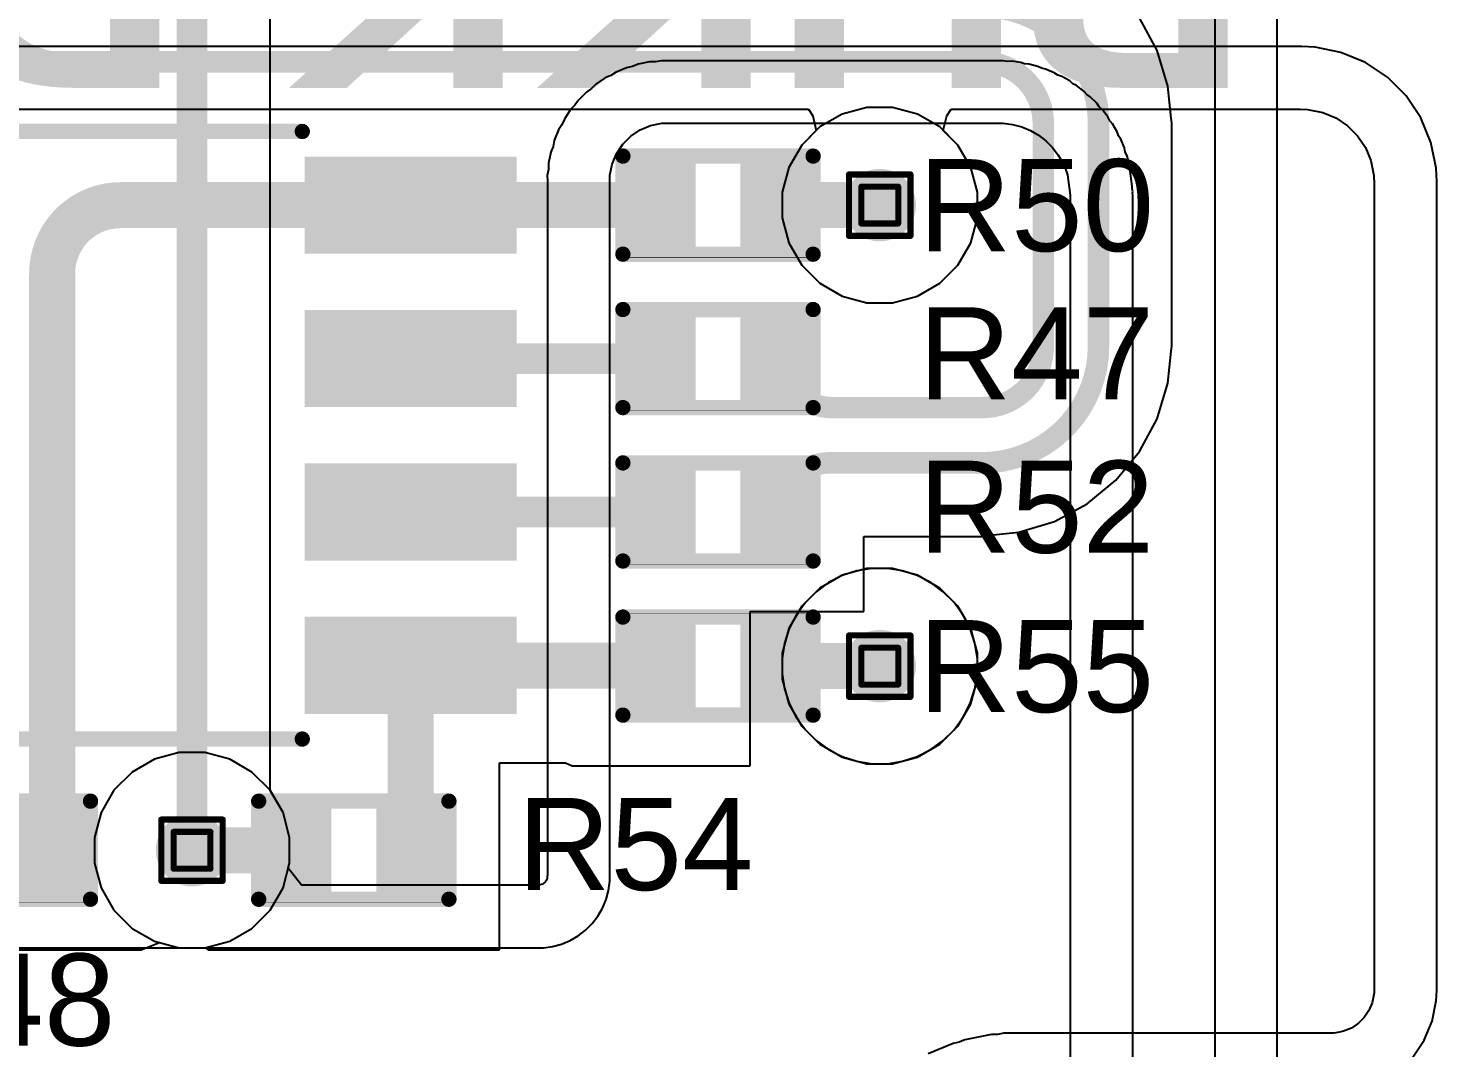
# Model space of a CAD drawing. Header units: inches. Extents: x -5 to 230, y -4 to 159.
# Drawn here: x 71.12 to 82.78, y 57.37 to 65.81 of the extents above; entities that cross this region are included whole.
import ezdxf

# ---------------------------------------------------------------- set-up
doc = ezdxf.new("R2010")
doc.units = ezdxf.units.IN
for name, color, linetype in [('Bottom Layer', 5, 'Continuous'), ('Drill Drawing', 1, 'Continuous'), ('Layer 1', 16, 'Continuous'), ('Layer 2', 76, 'Continuous'), ('Top Layer', 1, 'Continuous'), ('Top Overlay', 2, 'Continuous'), ('Top Paste', 8, 'Continuous'), ('Top Solder', 216, 'Continuous'), ('Via Holes', 16, 'Continuous')]:
    doc.layers.add(name, color=color, linetype=linetype)
doc.styles.add('Arial', font='', dxfattribs={"height": 0.2})
doc.styles.add('Arial Black_Bold', font='', dxfattribs={"height": 0.2})
doc.styles.get('Arial').set_extended_font_data('Arial')
doc.styles.get('Arial Black_Bold').set_extended_font_data('Arial Black', bold=True)

# ---------------------------------------------------------------- blocks, each defined once
blk = doc.blocks.new('SOIC_8_0_154___3_90___W______69')
at = {"layer": 'Top Layer'}
for points in [[(-3.475, 1.605), (-3.475, 2.205), (-1.925, 2.205), (-1.925, 1.605)], [(1.925, 1.605), (1.925, 2.205), (3.475, 2.205), (3.475, 1.605)], [(-3.475, 0.335), (-3.475, 0.935), (-1.925, 0.935), (-1.925, 0.335)], [(1.925, 0.335), (1.925, 0.935), (3.475, 0.935), (3.475, 0.335)], [(-3.475, -0.935), (-3.475, -0.335), (-1.925, -0.335), (-1.925, -0.935)], [(1.925, -0.935), (1.925, -0.335), (3.475, -0.335), (3.475, -0.935)], [(-3.475, -2.205), (-3.475, -1.605), (-1.925, -1.605), (-1.925, -2.205)], [(1.925, -2.205), (1.925, -1.605), (3.475, -1.605), (3.475, -2.205)]]:
    blk.add_hatch(color=1, dxfattribs=at).paths.add_polyline_path(points)
at = {"layer": 'Top Overlay'}
blk.add_hatch(color=2, dxfattribs=at).paths.add_polyline_path([(-1.838, 1.626), (-1.483, 1.626), (-1.483, 2.21), (-1.838, 2.21)])
at = {"layer": 'Top Paste'}
for points in [[(-3.475, 1.605), (-3.475, 2.205), (-1.925, 2.205), (-1.925, 1.605)], [(1.925, 1.605), (1.925, 2.205), (3.475, 2.205), (3.475, 1.605)], [(-3.475, 0.335), (-3.475, 0.935), (-1.925, 0.935), (-1.925, 0.335)], [(1.925, 0.335), (1.925, 0.935), (3.475, 0.935), (3.475, 0.335)], [(-3.475, -0.935), (-3.475, -0.335), (-1.925, -0.335), (-1.925, -0.935)], [(1.925, -0.935), (1.925, -0.335), (3.475, -0.335), (3.475, -0.935)], [(-3.475, -2.205), (-3.475, -1.605), (-1.925, -1.605), (-1.925, -2.205)], [(1.925, -2.205), (1.925, -1.605), (3.475, -1.605), (3.475, -2.205)]]:
    blk.add_hatch(color=8, dxfattribs=at).paths.add_polyline_path(points)
at = {"layer": 'Top Solder'}
for points in [[(-3.577, 1.503), (-3.577, 2.307), (-1.823, 2.307), (-1.823, 1.503)], [(1.823, 1.503), (1.823, 2.307), (3.577, 2.307), (3.577, 1.503)], [(-3.577, 0.233), (-3.577, 1.037), (-1.823, 1.037), (-1.823, 0.233)], [(1.823, 0.233), (1.823, 1.037), (3.577, 1.037), (3.577, 0.233)], [(-3.577, -1.037), (-3.577, -0.233), (-1.823, -0.233), (-1.823, -1.037)], [(1.823, -1.037), (1.823, -0.233), (3.577, -0.233), (3.577, -1.037)], [(-3.577, -2.307), (-3.577, -1.503), (-1.823, -1.503), (-1.823, -2.307)], [(1.823, -2.307), (1.823, -1.503), (3.577, -1.503), (3.577, -2.307)]]:
    blk.add_hatch(color=216, dxfattribs=at).paths.add_polyline_path(points)
at = {"layer": 'Top Overlay', "const_width": 0.127}
for points in [[(-1.829, 2.515), (1.803, 2.515)], [(-3.794, 1.803), (-3.794, 2.057)], [(-3.794, 2.057), (-3.667, 1.93)], [(-3.794, 1.803), (-3.667, 1.93)], [(-1.829, -2.515), (1.803, -2.515)]]:
    blk.add_lwpolyline(points, dxfattribs=at)
at = {"layer": 'Top Overlay', "const_width": 0.0635}
for points in [[(-1.861, 2.515, 1), (-1.797, 2.515, 1)], [(1.772, 2.515, 1), (1.835, 2.515, 1)], [(-3.826, 2.057, 1), (-3.762, 2.057, 1)], [(-3.826, 2.057, 1), (-3.762, 2.057, 1)], [(-3.699, 1.93, 1), (-3.635, 1.93, 1)], [(-3.699, 1.93, 1), (-3.635, 1.93, 1)], [(-3.826, 1.803, 1), (-3.762, 1.803, 1)], [(-3.826, 1.803, 1), (-3.762, 1.803, 1)], [(-1.861, -2.515, 1), (-1.797, -2.515, 1)], [(1.772, -2.515, 1), (1.835, -2.515, 1)]]:
    blk.add_lwpolyline(points, format="xyb", close=True, dxfattribs=at)
blk = doc.blocks.new('R___0402_125')
at = {"layer": 'Top Layer'}
for points in [[(-0.699, -0.318), (-0.699, 0.318), (-0.241, 0.318), (-0.241, -0.318)], [(0.241, -0.318), (0.241, 0.318), (0.699, 0.318), (0.699, -0.318)]]:
    blk.add_hatch(color=1, dxfattribs=at).paths.add_polyline_path(points)
at = {"layer": 'Top Paste'}
for points in [[(-0.699, -0.318), (-0.699, 0.318), (-0.241, 0.318), (-0.241, -0.318)], [(0.241, -0.318), (0.241, 0.318), (0.699, 0.318), (0.699, -0.318)]]:
    blk.add_hatch(color=8, dxfattribs=at).paths.add_polyline_path(points)
at = {"layer": 'Top Solder'}
for points in [[(-0.754, -0.373), (-0.754, 0.373), (-0.186, 0.373), (-0.186, -0.373)], [(0.186, -0.373), (0.186, 0.373), (0.754, 0.373), (0.754, -0.373)]]:
    blk.add_hatch(color=216, dxfattribs=at).paths.add_polyline_path(points)
at = {"layer": 'Top Overlay'}
for points, const_width in [([(0.787, 0.406), (-0.787, 0.406)], 0.127), ([(-0.787, 0.406), (-0.787, -0.406)], 0.127), ([(0.787, 0.406), (0.787, -0.406)], 0.127), ([(0.787, -0.406), (-0.787, -0.406)], 0.127), ([(0.813, -0.432), (-0.813, -0.432)], 0.00323)]:
    blk.add_lwpolyline(points, dxfattribs=dict(at, const_width=const_width))
for points, const_width in [([(-0.819, 0.406, 1), (-0.756, 0.406, 1)], 0.0635), ([(-0.819, 0.406, 1), (-0.756, 0.406, 1)], 0.0635), ([(0.756, 0.406, 1), (0.819, 0.406, 1)], 0.0635), ([(0.756, 0.406, 1), (0.819, 0.406, 1)], 0.0635), ([(-0.819, -0.406, 1), (-0.756, -0.406, 1)], 0.0635), ([(-0.819, -0.406, 1), (-0.756, -0.406, 1)], 0.0635), ([(0.756, -0.406, 1), (0.819, -0.406, 1)], 0.0635), ([(0.756, -0.406, 1), (0.819, -0.406, 1)], 0.0635), ([(-0.814, -0.432, 1), (-0.812, -0.432, 1)], 0.00161), ([(0.812, -0.432, 1), (0.814, -0.432, 1)], 0.00161)]:
    blk.add_lwpolyline(points, format="xyb", close=True, dxfattribs=dict(at, const_width=const_width))
blk = doc.blocks.new('R___0402_126')
at = {"layer": 'Top Layer'}
for points in [[(-0.699, -0.318), (-0.699, 0.318), (-0.241, 0.318), (-0.241, -0.318)], [(0.241, -0.318), (0.241, 0.318), (0.699, 0.318), (0.699, -0.318)]]:
    blk.add_hatch(color=1, dxfattribs=at).paths.add_polyline_path(points)
at = {"layer": 'Top Paste'}
for points in [[(-0.699, -0.318), (-0.699, 0.318), (-0.241, 0.318), (-0.241, -0.318)], [(0.241, -0.318), (0.241, 0.318), (0.699, 0.318), (0.699, -0.318)]]:
    blk.add_hatch(color=8, dxfattribs=at).paths.add_polyline_path(points)
at = {"layer": 'Top Solder'}
for points in [[(-0.754, -0.373), (-0.754, 0.373), (-0.186, 0.373), (-0.186, -0.373)], [(0.186, -0.373), (0.186, 0.373), (0.754, 0.373), (0.754, -0.373)]]:
    blk.add_hatch(color=216, dxfattribs=at).paths.add_polyline_path(points)
at = {"layer": 'Top Overlay'}
for points, const_width in [([(-0.787, 0.406), (0.787, 0.406)], 0.127), ([(-0.787, -0.406), (-0.787, 0.406)], 0.127), ([(0.787, -0.406), (0.787, 0.406)], 0.127), ([(-0.787, -0.406), (0.787, -0.406)], 0.127), ([(-0.813, -0.432), (0.813, -0.432)], 0.00323)]:
    blk.add_lwpolyline(points, dxfattribs=dict(at, const_width=const_width))
for points, const_width in [([(-0.819, 0.406, 1), (-0.756, 0.406, 1)], 0.0635), ([(-0.819, 0.406, 1), (-0.756, 0.406, 1)], 0.0635), ([(0.756, 0.406, 1), (0.819, 0.406, 1)], 0.0635), ([(0.756, 0.406, 1), (0.819, 0.406, 1)], 0.0635), ([(-0.819, -0.406, 1), (-0.756, -0.406, 1)], 0.0635), ([(-0.819, -0.406, 1), (-0.756, -0.406, 1)], 0.0635), ([(0.756, -0.406, 1), (0.819, -0.406, 1)], 0.0635), ([(0.756, -0.406, 1), (0.819, -0.406, 1)], 0.0635), ([(-0.814, -0.432, 1), (-0.812, -0.432, 1)], 0.00161), ([(0.812, -0.432, 1), (0.814, -0.432, 1)], 0.00161)]:
    blk.add_lwpolyline(points, format="xyb", close=True, dxfattribs=dict(at, const_width=const_width))
blk = doc.blocks.new('R___0402_128')
at = {"layer": 'Top Layer'}
for points in [[(-0.699, -0.318), (-0.699, 0.318), (-0.241, 0.318), (-0.241, -0.318)], [(0.241, -0.318), (0.241, 0.318), (0.699, 0.318), (0.699, -0.318)]]:
    blk.add_hatch(color=1, dxfattribs=at).paths.add_polyline_path(points)
at = {"layer": 'Top Paste'}
for points in [[(-0.699, -0.318), (-0.699, 0.318), (-0.241, 0.318), (-0.241, -0.318)], [(0.241, -0.318), (0.241, 0.318), (0.699, 0.318), (0.699, -0.318)]]:
    blk.add_hatch(color=8, dxfattribs=at).paths.add_polyline_path(points)
at = {"layer": 'Top Solder'}
for points in [[(-0.754, -0.373), (-0.754, 0.373), (-0.186, 0.373), (-0.186, -0.373)], [(0.186, -0.373), (0.186, 0.373), (0.754, 0.373), (0.754, -0.373)]]:
    blk.add_hatch(color=216, dxfattribs=at).paths.add_polyline_path(points)
at = {"layer": 'Top Overlay'}
for points, const_width in [([(-0.787, 0.406), (0.787, 0.406)], 0.127), ([(-0.787, -0.406), (-0.787, 0.406)], 0.127), ([(0.787, -0.406), (0.787, 0.406)], 0.127), ([(-0.787, -0.406), (0.787, -0.406)], 0.127), ([(-0.813, -0.432), (0.813, -0.432)], 0.00323)]:
    blk.add_lwpolyline(points, dxfattribs=dict(at, const_width=const_width))
for points, const_width in [([(-0.819, 0.406, 1), (-0.756, 0.406, 1)], 0.0635), ([(-0.819, 0.406, 1), (-0.756, 0.406, 1)], 0.0635), ([(0.756, 0.406, 1), (0.819, 0.406, 1)], 0.0635), ([(0.756, 0.406, 1), (0.819, 0.406, 1)], 0.0635), ([(-0.819, -0.406, 1), (-0.756, -0.406, 1)], 0.0635), ([(-0.819, -0.406, 1), (-0.756, -0.406, 1)], 0.0635), ([(0.756, -0.406, 1), (0.819, -0.406, 1)], 0.0635), ([(0.756, -0.406, 1), (0.819, -0.406, 1)], 0.0635), ([(-0.814, -0.432, 1), (-0.812, -0.432, 1)], 0.00161), ([(0.812, -0.432, 1), (0.814, -0.432, 1)], 0.00161)]:
    blk.add_lwpolyline(points, format="xyb", close=True, dxfattribs=dict(at, const_width=const_width))
blk = doc.blocks.new('R___0402_130')
at = {"layer": 'Top Layer'}
for points in [[(-0.699, -0.318), (-0.699, 0.318), (-0.241, 0.318), (-0.241, -0.318)], [(0.241, -0.318), (0.241, 0.318), (0.699, 0.318), (0.699, -0.318)]]:
    blk.add_hatch(color=1, dxfattribs=at).paths.add_polyline_path(points)
at = {"layer": 'Top Paste'}
for points in [[(-0.699, -0.318), (-0.699, 0.318), (-0.241, 0.318), (-0.241, -0.318)], [(0.241, -0.318), (0.241, 0.318), (0.699, 0.318), (0.699, -0.318)]]:
    blk.add_hatch(color=8, dxfattribs=at).paths.add_polyline_path(points)
at = {"layer": 'Top Solder'}
for points in [[(-0.754, -0.373), (-0.754, 0.373), (-0.186, 0.373), (-0.186, -0.373)], [(0.186, -0.373), (0.186, 0.373), (0.754, 0.373), (0.754, -0.373)]]:
    blk.add_hatch(color=216, dxfattribs=at).paths.add_polyline_path(points)
at = {"layer": 'Top Overlay'}
for points, const_width in [([(-0.787, 0.406), (0.787, 0.406)], 0.127), ([(-0.787, -0.406), (-0.787, 0.406)], 0.127), ([(0.787, -0.406), (0.787, 0.406)], 0.127), ([(-0.787, -0.406), (0.787, -0.406)], 0.127), ([(-0.813, -0.432), (0.813, -0.432)], 0.00323)]:
    blk.add_lwpolyline(points, dxfattribs=dict(at, const_width=const_width))
for points, const_width in [([(-0.819, 0.406, 1), (-0.756, 0.406, 1)], 0.0635), ([(-0.819, 0.406, 1), (-0.756, 0.406, 1)], 0.0635), ([(0.756, 0.406, 1), (0.819, 0.406, 1)], 0.0635), ([(0.756, 0.406, 1), (0.819, 0.406, 1)], 0.0635), ([(-0.819, -0.406, 1), (-0.756, -0.406, 1)], 0.0635), ([(-0.819, -0.406, 1), (-0.756, -0.406, 1)], 0.0635), ([(0.756, -0.406, 1), (0.819, -0.406, 1)], 0.0635), ([(0.756, -0.406, 1), (0.819, -0.406, 1)], 0.0635), ([(-0.814, -0.432, 1), (-0.812, -0.432, 1)], 0.00161), ([(0.812, -0.432, 1), (0.814, -0.432, 1)], 0.00161)]:
    blk.add_lwpolyline(points, format="xyb", close=True, dxfattribs=dict(at, const_width=const_width))
blk = doc.blocks.new('R___0402_132')
at = {"layer": 'Top Layer'}
for points in [[(-0.699, -0.318), (-0.699, 0.318), (-0.241, 0.318), (-0.241, -0.318)], [(0.241, -0.318), (0.241, 0.318), (0.699, 0.318), (0.699, -0.318)]]:
    blk.add_hatch(color=1, dxfattribs=at).paths.add_polyline_path(points)
at = {"layer": 'Top Paste'}
for points in [[(-0.699, -0.318), (-0.699, 0.318), (-0.241, 0.318), (-0.241, -0.318)], [(0.241, -0.318), (0.241, 0.318), (0.699, 0.318), (0.699, -0.318)]]:
    blk.add_hatch(color=8, dxfattribs=at).paths.add_polyline_path(points)
at = {"layer": 'Top Solder'}
for points in [[(-0.754, -0.373), (-0.754, 0.373), (-0.186, 0.373), (-0.186, -0.373)], [(0.186, -0.373), (0.186, 0.373), (0.754, 0.373), (0.754, -0.373)]]:
    blk.add_hatch(color=216, dxfattribs=at).paths.add_polyline_path(points)
at = {"layer": 'Top Overlay'}
for points, const_width in [([(-0.787, 0.406), (0.787, 0.406)], 0.127), ([(-0.787, -0.406), (-0.787, 0.406)], 0.127), ([(0.787, -0.406), (0.787, 0.406)], 0.127), ([(-0.787, -0.406), (0.787, -0.406)], 0.127), ([(-0.813, -0.432), (0.813, -0.432)], 0.00323)]:
    blk.add_lwpolyline(points, dxfattribs=dict(at, const_width=const_width))
for points, const_width in [([(-0.819, 0.406, 1), (-0.756, 0.406, 1)], 0.0635), ([(-0.819, 0.406, 1), (-0.756, 0.406, 1)], 0.0635), ([(0.756, 0.406, 1), (0.819, 0.406, 1)], 0.0635), ([(0.756, 0.406, 1), (0.819, 0.406, 1)], 0.0635), ([(-0.819, -0.406, 1), (-0.756, -0.406, 1)], 0.0635), ([(-0.819, -0.406, 1), (-0.756, -0.406, 1)], 0.0635), ([(0.756, -0.406, 1), (0.819, -0.406, 1)], 0.0635), ([(0.756, -0.406, 1), (0.819, -0.406, 1)], 0.0635), ([(-0.814, -0.432, 1), (-0.812, -0.432, 1)], 0.00161), ([(0.812, -0.432, 1), (0.814, -0.432, 1)], 0.00161)]:
    blk.add_lwpolyline(points, format="xyb", close=True, dxfattribs=dict(at, const_width=const_width))
blk = doc.blocks.new('R___0402_133')
at = {"layer": 'Top Layer'}
for points in [[(-0.699, -0.318), (-0.699, 0.318), (-0.241, 0.318), (-0.241, -0.318)], [(0.241, -0.318), (0.241, 0.318), (0.699, 0.318), (0.699, -0.318)]]:
    blk.add_hatch(color=1, dxfattribs=at).paths.add_polyline_path(points)
at = {"layer": 'Top Paste'}
for points in [[(-0.699, -0.318), (-0.699, 0.318), (-0.241, 0.318), (-0.241, -0.318)], [(0.241, -0.318), (0.241, 0.318), (0.699, 0.318), (0.699, -0.318)]]:
    blk.add_hatch(color=8, dxfattribs=at).paths.add_polyline_path(points)
at = {"layer": 'Top Solder'}
for points in [[(-0.754, -0.373), (-0.754, 0.373), (-0.186, 0.373), (-0.186, -0.373)], [(0.186, -0.373), (0.186, 0.373), (0.754, 0.373), (0.754, -0.373)]]:
    blk.add_hatch(color=216, dxfattribs=at).paths.add_polyline_path(points)
at = {"layer": 'Top Overlay'}
for points, const_width in [([(-0.787, 0.406), (0.787, 0.406)], 0.127), ([(-0.787, -0.406), (-0.787, 0.406)], 0.127), ([(0.787, -0.406), (0.787, 0.406)], 0.127), ([(-0.787, -0.406), (0.787, -0.406)], 0.127), ([(-0.813, -0.432), (0.813, -0.432)], 0.00323)]:
    blk.add_lwpolyline(points, dxfattribs=dict(at, const_width=const_width))
for points, const_width in [([(-0.819, 0.406, 1), (-0.756, 0.406, 1)], 0.0635), ([(-0.819, 0.406, 1), (-0.756, 0.406, 1)], 0.0635), ([(0.756, 0.406, 1), (0.819, 0.406, 1)], 0.0635), ([(0.756, 0.406, 1), (0.819, 0.406, 1)], 0.0635), ([(-0.819, -0.406, 1), (-0.756, -0.406, 1)], 0.0635), ([(-0.819, -0.406, 1), (-0.756, -0.406, 1)], 0.0635), ([(0.756, -0.406, 1), (0.819, -0.406, 1)], 0.0635), ([(0.756, -0.406, 1), (0.819, -0.406, 1)], 0.0635), ([(-0.814, -0.432, 1), (-0.812, -0.432, 1)], 0.00161), ([(0.812, -0.432, 1), (0.814, -0.432, 1)], 0.00161)]:
    blk.add_lwpolyline(points, format="xyb", close=True, dxfattribs=dict(at, const_width=const_width))

msp = doc.modelspace()

# ---------------------------------------------------------------- hatches: boundary and pattern name
at = {"layer": 'Bottom Layer'}
h = msp.add_hatch(color=5, dxfattribs=at)
edge = h.paths.add_edge_path()
edge.add_arc((78.167, 64.346), 0.3, 0, 360)
h = msp.add_hatch(color=5, dxfattribs=at)
edge = h.paths.add_edge_path()
edge.add_arc((78.167, 60.53), 0.3, 0, 360)
h = msp.add_hatch(color=5, dxfattribs=at)
edge = h.paths.add_edge_path()
edge.add_arc((72.474, 59.006), 0.3, 0, 360)
at = {"layer": 'Layer 1'}
h = msp.add_hatch(color=16, dxfattribs=at)
edge = h.paths.add_edge_path()
edge.add_arc((78.167, 64.346), 0.3, 0, 360)
h = msp.add_hatch(color=16, dxfattribs=at)
edge = h.paths.add_edge_path()
edge.add_arc((78.167, 60.53), 0.3, 0, 360)
h = msp.add_hatch(color=16, dxfattribs=at)
edge = h.paths.add_edge_path()
edge.add_arc((72.474, 59.006), 0.3, 0, 360)
at = {"layer": 'Layer 2'}
h = msp.add_hatch(color=76, dxfattribs=at)
edge = h.paths.add_edge_path()
edge.add_arc((78.167, 64.346), 0.3, 0, 360)
h = msp.add_hatch(color=76, dxfattribs=at)
edge = h.paths.add_edge_path()
edge.add_arc((78.167, 60.53), 0.3, 0, 360)
h = msp.add_hatch(color=76, dxfattribs=at)
edge = h.paths.add_edge_path()
edge.add_arc((72.474, 59.006), 0.3, 0, 360)
at = {"layer": 'Top Layer'}
h = msp.add_hatch(color=1, dxfattribs=at)
edge = h.paths.add_edge_path()
edge.add_arc((78.167, 64.346), 0.3, 0, 360)
h = msp.add_hatch(color=1, dxfattribs=at)
edge = h.paths.add_edge_path()
edge.add_arc((78.167, 60.53), 0.3, 0, 360)
h = msp.add_hatch(color=1, dxfattribs=at)
edge = h.paths.add_edge_path()
edge.add_arc((72.474, 59.006), 0.3, 0, 360)
at = {"layer": 'Via Holes'}
h = msp.add_hatch(color=7, dxfattribs=at)
edge = h.paths.add_edge_path()
edge.add_arc((78.167, 64.346), 0.15, 0, 360)
h = msp.add_hatch(color=7, dxfattribs=at)
edge = h.paths.add_edge_path()
edge.add_arc((78.167, 60.53), 0.15, 0, 360)
h = msp.add_hatch(color=7, dxfattribs=at)
edge = h.paths.add_edge_path()
edge.add_arc((72.474, 59.006), 0.15, 0, 360)

# ---------------------------------------------------------------- linework, layer by layer
at = {"layer": 'Bottom Layer'}
for p, q in [((73.121, 59.5), (73.121, 66.274)), ((76.361, 65.542), (76.311, 65.532)), ((76.408, 65.542), (76.361, 65.542)), ((76.409, 65.542), (76.408, 65.542)), ((79.15, 65.542), (76.409, 65.542)), ((76.409, 65.542), (76.409, 65.542)), ((79.189, 65.542), (79.15, 65.542)), ((79.223, 65.535), (79.189, 65.542)), ((79.257, 65.538), (79.223, 65.535)), ((79.334, 65.527), (79.257, 65.538)), ((75.984, 65.447), (75.942, 65.419)), ((76.071, 65.483), (75.984, 65.447)), ((76.121, 65.493), (76.071, 65.483)), ((76.168, 65.513), (76.121, 65.493)), ((76.26, 65.532), (76.168, 65.513)), ((76.311, 65.532), (76.26, 65.532)), ((79.366, 65.516), (79.334, 65.527)), ((79.401, 65.514), (79.366, 65.516)), ((79.476, 65.494), (79.401, 65.514)), ((79.506, 65.479), (79.476, 65.494)), ((79.54, 65.472), (79.506, 65.479)), ((79.612, 65.442), (79.54, 65.472)), ((79.64, 65.423), (79.612, 65.442)), ((79.673, 65.412), (79.64, 65.423)), ((75.781, 65.311), (75.738, 65.282)), ((75.817, 65.347), (75.781, 65.311)), ((75.895, 65.399), (75.817, 65.347)), ((75.942, 65.419), (75.895, 65.399)), ((79.74, 65.374), (79.673, 65.412)), ((79.766, 65.351), (79.74, 65.374)), ((79.796, 65.336), (79.766, 65.351)), ((79.858, 65.288), (79.796, 65.336)), ((75.672, 65.216), (75.644, 65.173)), ((75.738, 65.282), (75.672, 65.216)), ((79.881, 65.263), (79.858, 65.288)), ((79.909, 65.244), (79.881, 65.263)), ((79.964, 65.189), (79.909, 65.244)), ((79.983, 65.16), (79.964, 65.189)), ((75.608, 65.137), (75.556, 65.059)), ((75.644, 65.173), (75.608, 65.137)), ((80.009, 65.138), (79.983, 65.16)), ((80.056, 65.076), (80.009, 65.138)), ((80.071, 65.045), (80.056, 65.076)), ((75.508, 64.969), (75.472, 64.882)), ((75.536, 65.011), (75.508, 64.969)), ((75.556, 65.059), (75.536, 65.011)), ((76.105, 64.917), (76.183, 64.969)), ((76.183, 64.969), (76.27, 65.005)), ((76.27, 65.005), (76.362, 65.024)), ((76.362, 65.024), (76.409, 65.024)), ((76.409, 65.024), (76.409, 65.024)), ((76.409, 65.024), (79.15, 65.024)), ((79.15, 65.024), (79.189, 65.024)), ((79.189, 65.024), (79.267, 65.014)), ((79.267, 65.014), (79.342, 64.994)), ((79.342, 64.994), (79.414, 64.964)), ((79.414, 64.964), (79.481, 64.925)), ((80.094, 65.02), (80.071, 65.045)), ((80.133, 64.952), (80.094, 65.02)), ((75.472, 64.882), (75.463, 64.832)), ((75.987, 64.772), (76.039, 64.85)), ((76.039, 64.85), (76.105, 64.917)), ((79.481, 64.925), (79.543, 64.878)), ((79.543, 64.878), (79.598, 64.822)), ((80.144, 64.92), (80.133, 64.952)), ((80.163, 64.891), (80.144, 64.92)), ((80.193, 64.82), (80.163, 64.891)), ((75.443, 64.785), (75.425, 64.693)), ((75.463, 64.832), (75.443, 64.785)), ((75.951, 64.685), (75.987, 64.772)), ((79.598, 64.822), (79.645, 64.761)), ((79.645, 64.761), (79.684, 64.693)), ((80.199, 64.786), (80.193, 64.82)), ((80.214, 64.755), (80.199, 64.786)), ((80.221, 64.73), (80.214, 64.755)), ((80.223, 64.699), (80.221, 64.73)), ((75.425, 64.642), (75.415, 64.592)), ((75.425, 64.693), (75.425, 64.642)), ((75.933, 64.593), (75.951, 64.685)), ((79.684, 64.693), (79.714, 64.621)), ((79.714, 64.621), (79.721, 64.596)), ((80.234, 64.669), (80.223, 64.699)), ((80.257, 64.503), (80.234, 64.669)), ((75.415, 64.592), (75.416, 64.546)), ((75.416, 64.546), (75.416, 58.797)), ((75.933, 64.546), (75.933, 64.593)), ((75.933, 58.788), (75.933, 64.546)), ((79.721, 64.596), (79.744, 64.43)), ((80.256, 64.481), (80.257, 64.503)), ((79.744, 64.43), (79.744, 64.43)), ((79.744, 64.43), (79.744, 64.43)), ((79.744, 64.43), (79.744, 64.43)), ((79.744, 64.43), (79.744, 55.055)), ((80.261, 64.46), (80.256, 64.481)), ((80.259, 64.445), (80.261, 64.46)), ((80.262, 64.43), (80.259, 64.445)), ((80.261, 64.46), (80.261, 64.46)), ((80.262, 55.776), (80.262, 64.43)), ((77.857, 61.279), (77.744, 61.221)), ((77.978, 61.318), (77.857, 61.279)), ((78.104, 61.338), (77.978, 61.318)), ((78.231, 61.338), (78.104, 61.338)), ((78.356, 61.318), (78.231, 61.338)), ((78.477, 61.279), (78.356, 61.318)), ((78.591, 61.221), (78.477, 61.279)), ((77.641, 61.146), (77.551, 61.056)), ((77.744, 61.221), (77.641, 61.146)), ((78.693, 61.146), (78.591, 61.221)), ((78.783, 61.056), (78.693, 61.146)), ((77.551, 61.056), (77.476, 60.953)), ((78.858, 60.953), (78.783, 61.056)), ((77.476, 60.953), (77.418, 60.84)), ((78.916, 60.84), (78.858, 60.953)), ((77.418, 60.84), (77.379, 60.719)), ((78.955, 60.719), (78.916, 60.84)), ((77.379, 60.719), (77.359, 60.593)), ((78.975, 60.593), (78.955, 60.719)), ((77.359, 60.593), (77.359, 60.466)), ((78.975, 60.466), (78.975, 60.593)), ((77.359, 60.466), (77.379, 60.341)), ((78.955, 60.341), (78.975, 60.466)), ((77.379, 60.341), (77.418, 60.22)), ((78.916, 60.22), (78.955, 60.341)), ((77.418, 60.22), (77.476, 60.106)), ((78.858, 60.106), (78.916, 60.22)), ((77.476, 60.106), (77.551, 60.003)), ((78.783, 60.003), (78.858, 60.106)), ((77.551, 60.003), (77.641, 59.913)), ((78.693, 59.913), (78.783, 60.003)), ((77.641, 59.913), (77.744, 59.839)), ((77.744, 59.839), (77.857, 59.781)), ((78.477, 59.781), (78.591, 59.839)), ((78.591, 59.839), (78.693, 59.913)), ((77.857, 59.781), (77.978, 59.742)), ((77.978, 59.742), (78.104, 59.722)), ((78.104, 59.722), (78.231, 59.722)), ((78.231, 59.722), (78.356, 59.742)), ((78.356, 59.742), (78.477, 59.781)), ((73.227, 59.318), (73.121, 59.5)), ((73.282, 59.112), (73.227, 59.318)), ((73.282, 58.899), (73.282, 59.112)), ((73.27, 58.857), (73.282, 58.899)), ((73.379, 58.716), (73.27, 58.857)), ((75.413, 58.775), (75.411, 58.765)), ((75.415, 58.792), (75.413, 58.775)), ((75.416, 58.797), (75.415, 58.792)), ((75.932, 58.75), (75.933, 58.788)), ((75.933, 58.788), (75.933, 58.788)), ((75.334, 58.716), (73.379, 58.716)), ((75.339, 58.716), (75.334, 58.716)), ((75.357, 58.718), (75.339, 58.716)), ((75.366, 58.721), (75.357, 58.718)), ((75.375, 58.724), (75.366, 58.721)), ((75.383, 58.729), (75.375, 58.724)), ((75.39, 58.735), (75.383, 58.729)), ((75.397, 58.741), (75.39, 58.735)), ((75.402, 58.749), (75.397, 58.741)), ((75.407, 58.757), (75.402, 58.749)), ((75.411, 58.765), (75.407, 58.757)), ((75.902, 58.599), (75.922, 58.673)), ((75.922, 58.673), (75.932, 58.75)), ((75.873, 58.527), (75.902, 58.599)), ((75.787, 58.399), (75.834, 58.46)), ((75.834, 58.46), (75.873, 58.527)), ((75.671, 58.297), (75.732, 58.344)), ((75.732, 58.344), (75.787, 58.399)), ((69.401, 58.198), (72.409, 58.198)), ((72.409, 58.198), (72.41, 58.198)), ((72.41, 58.198), (72.537, 58.198)), ((72.537, 58.198), (72.538, 58.198)), ((72.538, 58.198), (75.343, 58.198)), ((75.343, 58.198), (75.382, 58.199)), ((75.382, 58.199), (75.458, 58.209)), ((75.458, 58.209), (75.533, 58.229)), ((75.533, 58.229), (75.604, 58.259)), ((75.604, 58.259), (75.671, 58.297))]:
    msp.add_line(p, q, dxfattribs=at)
at = {"layer": 'Bottom Layer', "const_width": 0.254}
msp.add_lwpolyline([(72.474, 59.006), (72.474, 66.274)], dxfattribs=at)
at = {"layer": 'Bottom Layer', "const_width": 0.127}
msp.add_lwpolyline([(72.41, 59.006, 1), (72.537, 59.006, 1)], format="xyb", close=True, dxfattribs=at)
at = {"layer": 'Drill Drawing', "const_width": 0.0508}
for points in [[(77.913, 64.6), (78.421, 64.6)], [(77.913, 64.092), (77.913, 64.6)], [(78.421, 64.092), (78.421, 64.6)], [(78.015, 64.499), (78.32, 64.499)], [(78.015, 64.194), (78.015, 64.499)], [(78.32, 64.194), (78.32, 64.499)], [(78.015, 64.194), (78.32, 64.194)], [(77.913, 64.092), (78.421, 64.092)], [(77.913, 60.784), (78.421, 60.784)], [(77.913, 60.276), (77.913, 60.784)], [(78.421, 60.276), (78.421, 60.784)], [(78.015, 60.682), (78.32, 60.682)], [(78.015, 60.377), (78.015, 60.682)], [(78.32, 60.377), (78.32, 60.682)], [(77.913, 60.276), (78.421, 60.276)], [(78.015, 60.377), (78.32, 60.377)], [(72.22, 59.26), (72.728, 59.26)], [(72.22, 58.752), (72.22, 59.26)], [(72.728, 58.752), (72.728, 59.26)], [(72.321, 59.158), (72.626, 59.158)], [(72.321, 58.853), (72.321, 59.158)], [(72.626, 58.853), (72.626, 59.158)], [(72.22, 58.752), (72.728, 58.752)], [(72.321, 58.853), (72.626, 58.853)]]:
    msp.add_lwpolyline(points, dxfattribs=at)
at = {"layer": 'Drill Drawing', "const_width": 0.0254}
for points in [[(77.9, 64.6, 1), (77.926, 64.6, 1)], [(77.9, 64.6, 1), (77.926, 64.6, 1)], [(78.408, 64.6, 1), (78.434, 64.6, 1)], [(78.408, 64.6, 1), (78.434, 64.6, 1)], [(78.002, 64.499, 1), (78.027, 64.499, 1)], [(78.002, 64.499, 1), (78.027, 64.499, 1)], [(78.307, 64.499, 1), (78.332, 64.499, 1)], [(78.307, 64.499, 1), (78.332, 64.499, 1)], [(78.002, 64.194, 1), (78.027, 64.194, 1)], [(78.002, 64.194, 1), (78.027, 64.194, 1)], [(78.307, 64.194, 1), (78.332, 64.194, 1)], [(78.307, 64.194, 1), (78.332, 64.194, 1)], [(77.9, 64.092, 1), (77.926, 64.092, 1)], [(77.9, 64.092, 1), (77.926, 64.092, 1)], [(78.408, 64.092, 1), (78.434, 64.092, 1)], [(78.408, 64.092, 1), (78.434, 64.092, 1)], [(77.9, 60.784, 1), (77.926, 60.784, 1)], [(77.9, 60.784, 1), (77.926, 60.784, 1)], [(78.408, 60.784, 1), (78.434, 60.784, 1)], [(78.408, 60.784, 1), (78.434, 60.784, 1)], [(78.002, 60.682, 1), (78.027, 60.682, 1)], [(78.002, 60.682, 1), (78.027, 60.682, 1)], [(78.307, 60.682, 1), (78.332, 60.682, 1)], [(78.307, 60.682, 1), (78.332, 60.682, 1)], [(77.9, 60.276, 1), (77.926, 60.276, 1)], [(77.9, 60.276, 1), (77.926, 60.276, 1)], [(78.002, 60.377, 1), (78.027, 60.377, 1)], [(78.002, 60.377, 1), (78.027, 60.377, 1)], [(78.307, 60.377, 1), (78.332, 60.377, 1)], [(78.307, 60.377, 1), (78.332, 60.377, 1)], [(78.408, 60.276, 1), (78.434, 60.276, 1)], [(78.408, 60.276, 1), (78.434, 60.276, 1)], [(72.207, 59.26, 1), (72.232, 59.26, 1)], [(72.207, 59.26, 1), (72.232, 59.26, 1)], [(72.715, 59.26, 1), (72.74, 59.26, 1)], [(72.715, 59.26, 1), (72.74, 59.26, 1)], [(72.309, 59.158, 1), (72.334, 59.158, 1)], [(72.309, 59.158, 1), (72.334, 59.158, 1)], [(72.613, 59.158, 1), (72.639, 59.158, 1)], [(72.613, 59.158, 1), (72.639, 59.158, 1)], [(72.207, 58.752, 1), (72.232, 58.752, 1)], [(72.207, 58.752, 1), (72.232, 58.752, 1)], [(72.309, 58.853, 1), (72.334, 58.853, 1)], [(72.309, 58.853, 1), (72.334, 58.853, 1)], [(72.613, 58.853, 1), (72.639, 58.853, 1)], [(72.613, 58.853, 1), (72.639, 58.853, 1)], [(72.715, 58.752, 1), (72.74, 58.752, 1)], [(72.715, 58.752, 1), (72.74, 58.752, 1)]]:
    msp.add_lwpolyline(points, format="xyb", close=True, dxfattribs=at)
at = {"layer": 'Layer 1'}
for p, q in [((81.661, 65.659), (61.468, 65.659)), ((81.771, 65.654), (81.661, 65.659)), ((81.985, 65.611), (81.771, 65.654)), ((82.188, 65.527), (81.985, 65.611)), ((82.37, 65.405), (82.188, 65.527)), ((82.525, 65.25), (82.37, 65.405)), ((82.647, 65.068), (82.525, 65.25)), ((65.613, 65.141), (77.578, 65.141)), ((77.578, 65.141), (77.612, 65.086)), ((77.612, 65.086), (77.641, 64.963)), ((78.693, 64.963), (78.722, 65.086)), ((78.722, 65.086), (78.757, 65.141)), ((78.757, 65.141), (81.648, 65.141)), ((81.648, 65.141), (81.707, 65.138)), ((81.707, 65.138), (81.834, 65.113)), ((81.834, 65.113), (81.942, 65.068)), ((77.641, 64.963), (77.521, 64.842)), ((78.814, 64.842), (78.693, 64.963)), ((81.942, 65.068), (82.04, 65.003)), ((82.04, 65.003), (82.123, 64.92)), ((82.73, 64.866), (82.647, 65.068)), ((77.521, 64.842), (77.414, 64.658)), ((78.92, 64.658), (78.814, 64.842)), ((82.123, 64.92), (82.188, 64.823)), ((82.762, 64.706), (82.73, 64.866)), ((82.188, 64.823), (82.232, 64.715)), ((77.414, 64.658), (77.359, 64.453)), ((78.975, 64.453), (78.92, 64.658)), ((82.232, 64.715), (82.254, 64.605)), ((82.254, 64.605), (82.254, 64.605)), ((82.254, 64.605), (82.254, 64.605)), ((82.254, 64.605), (82.258, 64.587)), ((82.773, 64.651), (82.762, 64.706)), ((82.779, 64.542), (82.773, 64.651)), ((82.258, 64.587), (82.261, 64.528)), ((82.261, 64.528), (82.261, 59.131)), ((82.779, 64.541), (82.779, 64.542)), ((82.779, 59.131), (82.779, 64.541)), ((82.779, 64.541), (82.779, 64.541)), ((82.779, 64.541), (82.779, 64.541)), ((77.359, 64.453), (77.359, 64.24)), ((78.975, 64.24), (78.975, 64.453)), ((77.359, 64.24), (77.414, 64.034)), ((78.92, 64.034), (78.975, 64.24)), ((77.414, 64.034), (77.521, 63.85)), ((78.814, 63.85), (78.92, 64.034)), ((77.521, 63.85), (77.671, 63.7)), ((78.663, 63.7), (78.814, 63.85)), ((77.671, 63.7), (77.855, 63.593)), ((78.479, 63.593), (78.663, 63.7)), ((77.855, 63.593), (78.061, 63.538)), ((78.273, 63.538), (78.479, 63.593)), ((78.061, 63.538), (78.273, 63.538)), ((72.162, 59.759), (71.978, 59.652)), ((72.367, 59.814), (72.162, 59.759)), ((72.58, 59.814), (72.367, 59.814)), ((72.786, 59.759), (72.58, 59.814)), ((72.97, 59.652), (72.786, 59.759)), ((71.978, 59.652), (71.827, 59.502)), ((73.12, 59.502), (72.97, 59.652)), ((71.827, 59.502), (71.721, 59.318)), ((73.227, 59.318), (73.12, 59.502)), ((71.721, 59.318), (71.666, 59.112)), ((73.282, 59.112), (73.227, 59.318)), ((82.261, 59.131), (82.261, 57.859)), ((82.779, 57.846), (82.779, 59.131)), ((71.666, 59.112), (71.666, 58.899)), ((73.282, 58.899), (73.282, 59.112)), ((71.666, 58.899), (71.721, 58.694)), ((73.227, 58.694), (73.282, 58.899)), ((71.721, 58.694), (71.827, 58.51)), ((73.12, 58.51), (73.227, 58.694)), ((71.827, 58.51), (71.978, 58.359)), ((72.97, 58.359), (73.12, 58.51)), ((71.978, 58.359), (72.162, 58.253)), ((72.786, 58.253), (72.97, 58.359)), ((72.162, 58.253), (72.367, 58.198)), ((72.367, 58.198), (72.58, 58.198)), ((72.58, 58.198), (72.786, 58.253)), ((82.261, 57.859), (82.259, 57.824)), ((82.774, 57.76), (82.779, 57.846)), ((82.243, 57.743), (82.216, 57.679)), ((82.259, 57.824), (82.243, 57.743)), ((82.741, 57.592), (82.774, 57.76)), ((82.178, 57.622), (82.129, 57.573)), ((82.216, 57.679), (82.178, 57.622)), ((79.193, 57.49), (79.143, 57.48)), ((79.305, 57.49), (79.193, 57.49)), ((81.737, 57.49), (79.305, 57.49)), ((81.892, 57.49), (81.737, 57.49)), ((81.927, 57.492), (81.892, 57.49)), ((81.973, 57.501), (81.927, 57.492)), ((82.007, 57.508), (81.973, 57.501)), ((81.973, 57.501), (81.973, 57.501)), ((81.973, 57.501), (81.973, 57.501)), ((82.071, 57.534), (82.007, 57.508)), ((82.129, 57.573), (82.071, 57.534)), ((82.675, 57.434), (82.741, 57.592)), ((78.775, 57.407), (78.568, 57.321)), ((78.825, 57.417), (78.775, 57.407)), ((78.872, 57.436), (78.825, 57.417)), ((79.092, 57.48), (78.872, 57.436)), ((79.143, 57.48), (79.092, 57.48)), ((82.58, 57.292), (82.675, 57.434))]:
    msp.add_line(p, q, dxfattribs=at)
at = {"layer": 'Layer 2'}
for p, q in [((81.458, 51.304), (81.458, 75.28)), ((80.94, 75.113), (80.94, 55.753)), ((77.855, 65.099), (77.671, 64.993)), ((78.061, 65.154), (77.855, 65.099)), ((78.273, 65.154), (78.061, 65.154)), ((78.479, 65.099), (78.273, 65.154)), ((78.663, 64.993), (78.479, 65.099)), ((77.671, 64.993), (77.521, 64.842)), ((78.814, 64.842), (78.663, 64.993)), ((77.521, 64.842), (77.414, 64.658)), ((78.92, 64.658), (78.814, 64.842)), ((77.414, 64.658), (77.359, 64.453)), ((78.975, 64.453), (78.92, 64.658)), ((77.359, 64.453), (77.359, 64.24)), ((78.975, 64.24), (78.975, 64.453)), ((77.359, 64.24), (77.414, 64.034)), ((78.92, 64.034), (78.975, 64.24)), ((77.414, 64.034), (77.521, 63.85)), ((78.814, 63.85), (78.92, 64.034)), ((77.521, 63.85), (77.671, 63.7)), ((78.663, 63.7), (78.814, 63.85)), ((77.671, 63.7), (77.855, 63.593)), ((78.479, 63.593), (78.663, 63.7)), ((77.855, 63.593), (78.061, 63.538)), ((78.273, 63.538), (78.479, 63.593)), ((78.061, 63.538), (78.273, 63.538)), ((77.855, 61.283), (77.671, 61.176)), ((78.061, 61.338), (77.855, 61.283)), ((78.273, 61.338), (78.061, 61.338)), ((78.479, 61.283), (78.273, 61.338)), ((78.663, 61.176), (78.479, 61.283)), ((77.671, 61.176), (77.521, 61.026)), ((78.814, 61.026), (78.663, 61.176)), ((77.521, 61.026), (77.414, 60.842)), ((78.92, 60.842), (78.814, 61.026)), ((77.414, 60.842), (77.359, 60.636)), ((78.975, 60.636), (78.92, 60.842)), ((77.359, 60.636), (77.359, 60.423)), ((78.975, 60.423), (78.975, 60.636)), ((77.359, 60.423), (77.414, 60.218)), ((78.92, 60.218), (78.975, 60.423)), ((77.414, 60.218), (77.521, 60.034)), ((78.814, 60.034), (78.92, 60.218)), ((77.521, 60.034), (77.671, 59.883)), ((78.663, 59.883), (78.814, 60.034)), ((77.671, 59.883), (77.855, 59.777)), ((78.479, 59.777), (78.663, 59.883)), ((72.162, 59.759), (71.978, 59.652)), ((72.367, 59.814), (72.162, 59.759)), ((72.58, 59.814), (72.367, 59.814)), ((72.786, 59.759), (72.58, 59.814)), ((72.97, 59.652), (72.786, 59.759)), ((77.855, 59.777), (78.061, 59.722)), ((78.061, 59.722), (78.273, 59.722)), ((78.273, 59.722), (78.479, 59.777)), ((71.978, 59.652), (71.827, 59.502)), ((73.12, 59.502), (72.97, 59.652)), ((71.827, 59.502), (71.721, 59.318)), ((73.227, 59.318), (73.12, 59.502)), ((71.721, 59.318), (71.666, 59.112)), ((73.282, 59.112), (73.227, 59.318)), ((71.666, 59.112), (71.666, 58.899)), ((73.282, 58.899), (73.282, 59.112)), ((71.666, 58.899), (71.721, 58.694)), ((73.227, 58.694), (73.282, 58.899)), ((71.721, 58.694), (71.827, 58.51)), ((73.12, 58.51), (73.227, 58.694)), ((71.827, 58.51), (71.978, 58.359)), ((72.97, 58.359), (73.12, 58.51)), ((71.978, 58.359), (72.162, 58.253)), ((72.786, 58.253), (72.97, 58.359)), ((72.162, 58.253), (72.367, 58.198)), ((72.367, 58.198), (72.58, 58.198)), ((72.58, 58.198), (72.786, 58.253))]:
    msp.add_line(p, q, dxfattribs=at)
at = {"layer": 'Top Layer'}
for p, q in [((80.463, 65.625), (80.318, 65.896)), ((80.552, 65.33), (80.463, 65.625)), ((80.578, 65.065), (80.552, 65.33)), ((80.586, 65.024), (80.578, 65.065)), ((80.586, 63.178), (80.586, 65.024)), ((80.552, 62.872), (80.578, 63.137)), ((80.578, 63.137), (80.586, 63.178)), ((80.463, 62.577), (80.552, 62.872)), ((80.318, 62.306), (80.463, 62.577)), ((80.122, 62.068), (80.318, 62.306)), ((79.885, 61.873), (80.122, 62.068)), ((79.613, 61.728), (79.885, 61.873)), ((79.319, 61.638), (79.613, 61.728)), ((78.035, 60.981), (78.035, 61.604)), ((78.035, 61.604), (79.013, 61.604)), ((79.013, 61.604), (79.054, 61.612)), ((79.054, 61.612), (79.319, 61.638)), ((77.095, 59.704), (77.095, 60.981)), ((77.095, 60.981), (78.035, 60.981)), ((75.019, 58.18), (75.019, 59.728)), ((75.019, 59.728), (75.566, 59.728)), ((75.566, 59.728), (75.566, 59.728)), ((75.566, 59.728), (75.621, 59.704)), ((75.621, 59.704), (75.621, 59.704)), ((75.621, 59.704), (75.708, 59.704)), ((75.708, 59.704), (77.095, 59.704)), ((72.053, 58.18), (72.205, 58.241)), ((72.205, 58.241), (72.367, 58.198)), ((72.367, 58.198), (72.58, 58.198)), ((72.58, 58.198), (72.583, 58.198)), ((72.583, 58.198), (72.606, 58.18)), ((69.64, 58.18), (72.053, 58.18)), ((72.053, 58.18), (72.053, 58.18)), ((72.606, 58.18), (72.606, 58.18)), ((72.606, 58.18), (75.019, 58.18))]:
    msp.add_line(p, q, dxfattribs=at)
for points, const_width in [([(79.013, 65.989, -0.414214), (79.978, 65.024)], 0.178), ([(79.013, 65.532, -0.414214), (79.521, 65.024)], 0.178), ([(71.316, 63.78, -0.414214), (71.882, 64.346)], 0.381), ([(79.521, 63.178, -0.414214), (79.013, 62.67)], 0.178), ([(79.978, 63.178, -0.414214), (79.013, 62.213)], 0.178), ([(77.771, 62.67, -0.248268), (77.435, 62.848)], 0.178), ([(77.415, 62.035, -0.248268), (77.751, 62.213)], 0.178)]:
    msp.add_lwpolyline(points, format="xyb", dxfattribs=dict(at, const_width=const_width))
for points, const_width in [([(70.141, 65.532), (79.013, 65.532)], 0.178), ([(79.521, 63.178), (79.521, 65.024)], 0.178), ([(79.978, 63.178), (79.978, 65.024)], 0.178), ([(71.882, 64.346), (74.283, 64.346)], 0.381), ([(74.283, 64.346), (76.358, 64.346)], 0.381), ([(77.298, 64.346), (78.167, 64.346)], 0.381), ([(71.316, 59.006), (71.316, 63.78)], 0.381), ([(74.283, 63.076), (76.358, 63.076)], 0.254), ([(77.298, 63.076), (77.435, 62.848)], 0.178), ([(77.771, 62.67), (79.013, 62.67)], 0.178), ([(77.751, 62.213), (79.013, 62.213)], 0.178), ([(77.298, 61.806), (77.415, 62.035)], 0.178), ([(74.283, 61.806), (76.358, 61.806)], 0.254), ([(74.283, 59.006), (74.283, 60.536)], 0.381), ([(74.286, 60.533), (76.355, 60.533)], 0.381), ([(74.283, 60.536), (74.286, 60.533)], 0.254), ([(76.355, 60.533), (76.358, 60.53)], 0.254), ([(77.298, 60.53), (78.167, 60.53)], 0.381), ([(72.474, 59.006), (73.343, 59.006)], 0.381)]:
    msp.add_lwpolyline(points, dxfattribs=dict(at, const_width=const_width))
for points, const_width in [([(78.968, 65.532, 1), (79.057, 65.532, 1)], 0.0889), ([(78.968, 65.532, 1), (79.057, 65.532, 1)], 0.0889), ([(79.476, 65.024, 1), (79.565, 65.024, 1)], 0.0889), ([(79.476, 65.024, 1), (79.565, 65.024, 1)], 0.0889), ([(79.933, 65.024, 1), (80.022, 65.024, 1)], 0.0889), ([(79.933, 65.024, 1), (80.022, 65.024, 1)], 0.0889), ([(71.787, 64.346, 1), (71.977, 64.346, 1)], 0.191), ([(71.787, 64.346, 1), (71.977, 64.346, 1)], 0.191), ([(74.188, 64.346, 1), (74.378, 64.346, 1)], 0.191), ([(74.188, 64.346, 1), (74.378, 64.346, 1)], 0.191), ([(76.263, 64.346, 1), (76.453, 64.346, 1)], 0.191), ([(77.203, 64.346, 1), (77.393, 64.346, 1)], 0.191), ([(78.072, 64.346, 1), (78.262, 64.346, 1)], 0.191), ([(71.221, 63.78, 1), (71.411, 63.78, 1)], 0.191), ([(71.221, 63.78, 1), (71.411, 63.78, 1)], 0.191), ([(79.476, 63.178, 1), (79.565, 63.178, 1)], 0.0889), ([(79.476, 63.178, 1), (79.565, 63.178, 1)], 0.0889), ([(79.933, 63.178, 1), (80.022, 63.178, 1)], 0.0889), ([(79.933, 63.178, 1), (80.022, 63.178, 1)], 0.0889), ([(74.219, 63.076, 1), (74.346, 63.076, 1)], 0.127), ([(76.295, 63.076, 1), (76.422, 63.076, 1)], 0.127), ([(77.254, 63.076, 1), (77.342, 63.076, 1)], 0.0889), ([(77.391, 62.848, 1), (77.479, 62.848, 1)], 0.0889), ([(77.391, 62.848, 1), (77.479, 62.848, 1)], 0.0889), ([(77.727, 62.67, 1), (77.815, 62.67, 1)], 0.0889), ([(77.727, 62.67, 1), (77.815, 62.67, 1)], 0.0889), ([(78.968, 62.67, 1), (79.057, 62.67, 1)], 0.0889), ([(78.968, 62.67, 1), (79.057, 62.67, 1)], 0.0889), ([(77.706, 62.213, 1), (77.795, 62.213, 1)], 0.0889), ([(77.706, 62.213, 1), (77.795, 62.213, 1)], 0.0889), ([(78.968, 62.213, 1), (79.057, 62.213, 1)], 0.0889), ([(78.968, 62.213, 1), (79.057, 62.213, 1)], 0.0889), ([(77.37, 62.035, 1), (77.459, 62.035, 1)], 0.0889), ([(77.37, 62.035, 1), (77.459, 62.035, 1)], 0.0889), ([(74.219, 61.806, 1), (74.346, 61.806, 1)], 0.127), ([(76.295, 61.806, 1), (76.422, 61.806, 1)], 0.127), ([(77.254, 61.806, 1), (77.342, 61.806, 1)], 0.0889), ([(74.188, 60.536, 1), (74.378, 60.536, 1)], 0.191), ([(74.191, 60.533, 1), (74.381, 60.533, 1)], 0.191), ([(74.219, 60.536, 1), (74.346, 60.536, 1)], 0.127), ([(74.223, 60.533, 1), (74.35, 60.533, 1)], 0.127), ([(76.26, 60.533, 1), (76.45, 60.533, 1)], 0.191), ([(76.291, 60.533, 1), (76.418, 60.533, 1)], 0.127), ([(76.295, 60.53, 1), (76.422, 60.53, 1)], 0.127), ([(77.203, 60.53, 1), (77.393, 60.53, 1)], 0.191), ([(78.072, 60.53, 1), (78.262, 60.53, 1)], 0.191), ([(71.221, 59.006, 1), (71.411, 59.006, 1)], 0.191), ([(72.379, 59.006, 1), (72.569, 59.006, 1)], 0.191), ([(73.248, 59.006, 1), (73.438, 59.006, 1)], 0.191), ([(74.188, 59.006, 1), (74.378, 59.006, 1)], 0.191)]:
    msp.add_lwpolyline(points, format="xyb", close=True, dxfattribs=dict(at, const_width=const_width))

# ---------------------------------------------------------------- block references
for name, p in [('SOIC_8_0_154___3_90___W______69', (71.583, 62.441)), ('R___0402_133', (76.828, 64.346)), ('R___0402_130', (76.828, 63.076)), ('R___0402_128', (76.828, 61.806)), ('R___0402_132', (70.846, 59.006)), ('R___0402_126', (73.813, 59.006))]:
    msp.add_blockref(name, p)
at = {"rotation": 180}
msp.add_blockref('R___0402_125', (76.828, 60.53), dxfattribs=at)

# ---------------------------------------------------------------- texts
at = {"layer": 'Top Overlay', "style": 'Arial Black_Bold'}
msp.add_text('PUKK DIPSLAY MODULE', height=1.778, rotation=180, dxfattribs=at).set_placement((81.238, 67.095))
at = {"layer": 'Top Overlay', "style": 'Arial'}
for s, p in [('R50', (78.486, 63.965)), ('R47', (78.486, 62.738)), ('R52', (78.486, 61.468)), ('R55', (78.486, 60.149)), ('R54', (75.169, 58.676)), ('R48', (69.887, 57.388))]:
    msp.add_text(s, height=0.762, dxfattribs=at).set_placement(p)

doc.saveas('drawing.dxf')
